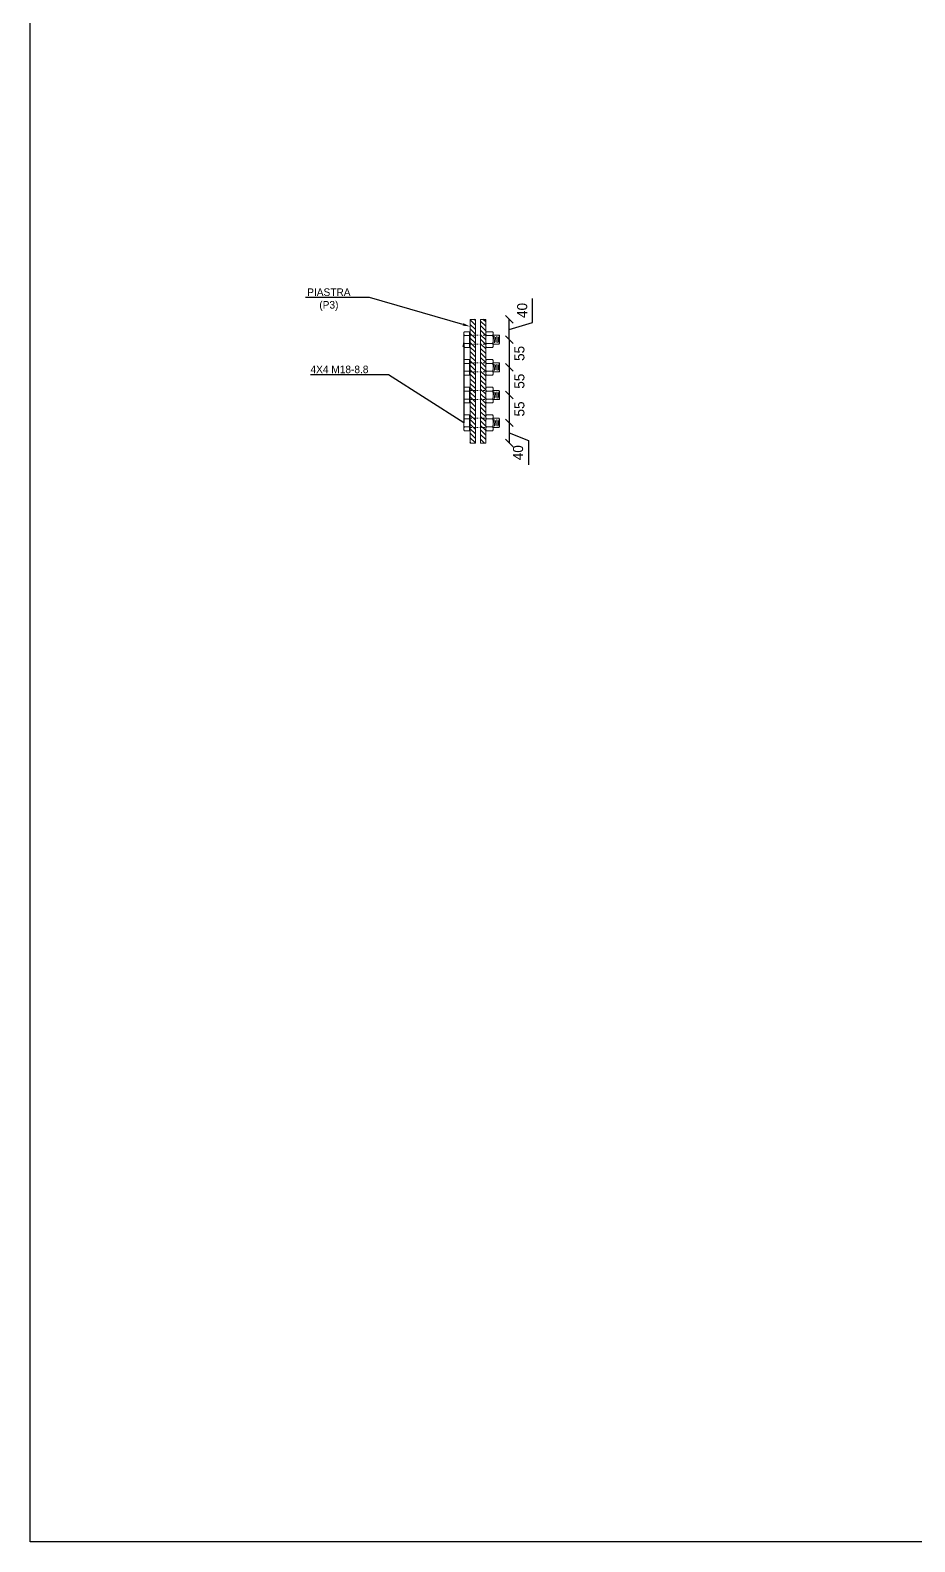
# Model space of a CAD drawing. Header units: millimetres. Extents: x -6949 to 549764, y -83146 to 127128.
# Drawn here: x 46809 to 48562, y -48508 to -45515 of the extents above; entities that cross this region are included whole.
import ezdxf
from ezdxf import colors
from ezdxf.entities.mleader import LeaderData, LeaderLine
from ezdxf.math import Vec2, Vec3

# ---------------------------------------------------------------- set-up
doc = ezdxf.new("R2010")
doc.units = ezdxf.units.MM
doc.linetypes.add('Tratto', pattern=[6.35, 3.175, -3.175])
for name, color, linetype, lineweight in [('bulloni', 5, 'Continuous', 9), ('piastra', 6, 'Continuous', 18), ('tratteggio', 253, 'Tratto', 15)]:
    doc.layers.add(name, color=color, linetype=linetype, lineweight=lineweight)
doc.layers.add('quote', color=7, linetype='Continuous', lineweight=5, true_color=0x383838)
doc.styles.get("Standard").update_dxf_attribs({"font": ''})
doc.styles.get('Standard').set_extended_font_data('Bahnschrift Light')
doc.dimstyles.new('Q 1_15', dxfattribs={"dimtxt": 20, "dimasz": 15, "dimexe": 0.18, "dimexo": 0.0625, "dimgap": 10, "dimtad": 2, "dimdec": 0, "dimzin": 0, "dimdsep": 46, "dimtxsty": 'Standard', "dimblk": 'OBLIQUE', "dimcen": 0, "dimse1": 1, "dimse2": 1, "dimadec": 0, "dimazin": 0, "dimtfac": 1, "dimtdec": 0, "dimtofl": 0, "dimtmove": 1, "dimatfit": 3, "dimfxl": 1, "dimtolj": 1, "dimtzin": 0, "dimarcsym": 1})

# ---------------------------------------------------------------- blocks, each defined once
blk = doc.blocks.new('*U137')
at = {"layer": 'bulloni'}
for p, q in [((-35.6, 13.7), (-34.4, 15.6)), ((-35.6, 13.7), (-35.6, -13.7)), ((-34.4, 15.6), (-24.1, 15.6)), ((-34.4, 7.8), (-24.1, 7.8)), ((-24.1, 15.6), (-24.1, -15.6)), ((-24.1, 12.5), (-23.6, 12.5)), ((-23.6, 12.5), (-23.6, -12.5)), ((8, 13.7), (9.2, 15.6)), ((8, 13.7), (8, -13.7)), ((9.2, 15.6), (21.7, 15.6)), ((9.2, 7.8), (21.7, 7.8)), ((23, 13.7), (21.7, 15.6)), ((23, 13.7), (23, -13.7)), ((34.6, 9), (23, 9)), ((25.7, -6.5), (25, 6.5)), ((28.1, -5), (27.6, 5)), ((30.7, -6.5), (30, 6.5)), ((33.1, -5), (32.6, 5)), ((34.6, 9), (35.6, 8)), ((34.6, 9), (34.6, -9)), ((35.6, 8), (35.6, -8)), ((-35.6, -13.7), (-34.4, -15.6)), ((-24.1, -7.8), (-34.4, -7.8)), ((-34.4, -15.6), (-24.1, -15.6)), ((-24.1, -12.5), (-23.6, -12.5)), ((8, -13.7), (9.2, -15.6)), ((21.7, -7.8), (9.2, -7.8)), ((9.2, -15.6), (21.7, -15.6)), ((23, -13.7), (21.7, -15.6)), ((34.6, -9), (23, -9)), ((35.6, -8), (34.6, -9))]:
    blk.add_line(p, q, dxfattribs=at)
for centre, radius, start, end in [((-28.9, 11.7), 6.67, 144.2621, 215.7379), ((-10.8, 0), 24.8, 161.6858, 198.3142), ((-22.6, 10), 1, 180, 270), ((14.7, 11.7), 6.67, 144.2621, 215.7379), ((32.8, 0), 24.8, 161.6858, 198.3142), ((16.3, 11.7), 6.67, 324.2621, 35.7379), ((-1.8, 0), 24.8, 341.6858, 18.3142), ((-28.9, -11.7), 6.67, 144.2621, 215.7379), ((-22.6, -10), 1, 90, 180), ((14.7, -11.7), 6.67, 144.2621, 215.7379), ((16.3, -11.7), 6.67, 324.2621, 35.7379)]:
    blk.add_arc(centre, radius, start, end, dxfattribs=at)
at = {"layer": 'tratteggio'}
for points in [[(-22.6, 9), (8, 9)], [(-22.6, -9), (8, -9)]]:
    blk.add_lwpolyline(points, dxfattribs=at)
blk = doc.blocks.new('*U146')
at = {"layer": 'bulloni', "color": 0, "linetype": 'ByBlock', "lineweight": -2, "transparency": 16777216}
for p in [(0, 0), (0, -55), (0, -110), (0, -165)]:
    blk.add_blockref('*U137', p, dxfattribs=at)
blk = doc.blocks.new('_Oblique')
at = {"color": 0, "linetype": 'ByBlock', "lineweight": -2}
blk.add_line((-0.5, -0.5), (0.5, 0.5), dxfattribs=at)
blk = doc.blocks.new('*D906')
at = {"layer": 'Defpoints', "color": 0, "transparency": 16777216}
for p in [(47739, -46127.6), (47739, -46182.6), (47758.2, -46182.6)]:
    blk.add_point(p, dxfattribs=at)
at = {"layer": 'quote', "color": 0, "lineweight": -2, "transparency": 16777216}
blk.add_line((47758.2, -46127.6), (47758.2, -46182.6), dxfattribs=at)
at = {"layer": 'quote', "color": 0, "lineweight": -2, "transparency": 16777216, "xscale": 15, "yscale": 15, "zscale": 15}
for p, rotation in [((47758.2, -46127.6), 90), ((47758.2, -46182.6), 270)]:
    blk.add_blockref('_Oblique', p, dxfattribs=dict(at, rotation=rotation))
at = {"layer": 'quote', "color": 0, "transparency": 16777216, "insert": (47778.3, -46155.1), "char_height": 20, "attachment_point": 5, "rotation": 90}
blk.add_mtext('\\A1;55', dxfattribs=at)
blk = doc.blocks.new('*D907')
at = {"layer": 'Defpoints', "color": 0, "transparency": 16777216}
for p in [(47711.4, -46087.6), (47758.2, -46087.6), (47739, -46127.6)]:
    blk.add_point(p, dxfattribs=at)
at = {"layer": 'quote', "color": 0, "lineweight": -2, "transparency": 16777216}
for p, q in [((47804, -46093.9), (47804, -46046.2)), ((47758.2, -46127.6), (47758.2, -46087.6)), ((47758.2, -46107.6), (47804, -46093.9))]:
    blk.add_line(p, q, dxfattribs=at)
at = {"layer": 'quote', "color": 0, "lineweight": -2, "transparency": 16777216, "xscale": 15, "yscale": 15, "zscale": 15}
for p, rotation in [((47758.2, -46087.6), 90), ((47758.2, -46127.6), 270)]:
    blk.add_blockref('_Oblique', p, dxfattribs=dict(at, rotation=rotation))
at = {"layer": 'quote', "color": 0, "transparency": 16777216, "insert": (47783.8, -46070), "char_height": 20, "attachment_point": 5, "rotation": 90}
blk.add_mtext('\\A1;40', dxfattribs=at)
blk = doc.blocks.new('*D908')
at = {"layer": 'Defpoints', "color": 0, "transparency": 16777216}
for p in [(47739, -46182.6), (47739, -46237.6), (47758.2, -46237.6)]:
    blk.add_point(p, dxfattribs=at)
at = {"layer": 'quote', "color": 0, "lineweight": -2, "transparency": 16777216}
blk.add_line((47758.2, -46182.6), (47758.2, -46237.6), dxfattribs=at)
at = {"layer": 'quote', "color": 0, "lineweight": -2, "transparency": 16777216, "xscale": 15, "yscale": 15, "zscale": 15}
for p, rotation in [((47758.2, -46182.6), 90), ((47758.2, -46237.6), 270)]:
    blk.add_blockref('_Oblique', p, dxfattribs=dict(at, rotation=rotation))
at = {"layer": 'quote', "color": 0, "transparency": 16777216, "insert": (47778.3, -46210.1), "char_height": 20, "attachment_point": 5, "rotation": 90}
blk.add_mtext('\\A1;55', dxfattribs=at)
blk = doc.blocks.new('*D909')
at = {"layer": 'Defpoints', "color": 0, "transparency": 16777216}
for p in [(47739, -46237.6), (47739, -46292.6), (47758.2, -46292.6)]:
    blk.add_point(p, dxfattribs=at)
at = {"layer": 'quote', "color": 0, "lineweight": -2, "transparency": 16777216}
blk.add_line((47758.2, -46237.6), (47758.2, -46292.6), dxfattribs=at)
at = {"layer": 'quote', "color": 0, "lineweight": -2, "transparency": 16777216, "xscale": 15, "yscale": 15, "zscale": 15}
for p, rotation in [((47758.2, -46237.6), 90), ((47758.2, -46292.6), 270)]:
    blk.add_blockref('_Oblique', p, dxfattribs=dict(at, rotation=rotation))
at = {"layer": 'quote', "color": 0, "transparency": 16777216, "insert": (47778.3, -46265.1), "char_height": 20, "attachment_point": 5, "rotation": 90}
blk.add_mtext('\\A1;55', dxfattribs=at)
blk = doc.blocks.new('*D910')
at = {"layer": 'Defpoints', "color": 0, "transparency": 16777216}
for p in [(47739, -46292.6), (47711.4, -46332.6), (47758.2, -46332.6)]:
    blk.add_point(p, dxfattribs=at)
at = {"layer": 'quote', "color": 0, "lineweight": -2, "transparency": 16777216}
for p, q in [((47758.2, -46292.6), (47758.2, -46332.6)), ((47758.2, -46312.6), (47795.9, -46327.8)), ((47795.9, -46327.8), (47795.9, -46375.5))]:
    blk.add_line(p, q, dxfattribs=at)
at = {"layer": 'quote', "color": 0, "lineweight": -2, "transparency": 16777216, "xscale": 15, "yscale": 15, "zscale": 15}
for p, rotation in [((47758.2, -46292.6), 90), ((47758.2, -46332.6), 270)]:
    blk.add_blockref('_Oblique', p, dxfattribs=dict(at, rotation=rotation))
at = {"layer": 'quote', "color": 0, "transparency": 16777216, "insert": (47775.6, -46351.7), "char_height": 20, "attachment_point": 5, "rotation": 90}
blk.add_mtext('\\A1;40', dxfattribs=at)

msp = doc.modelspace()

# ---------------------------------------------------------------- hatches: boundary and pattern name
h = msp.add_hatch()
h.set_pattern_fill('ANSI31', color=256, scale=2, angle=90)
h.set_pattern_definition([(135, (32696.08, 874.725), (-4.4901281, -4.4901281), [])])
h.paths.add_polyline_path([(47691, -46087.6), (47680.8, -46087.6), (47680.8, -46118.6), (47691, -46118.6)])
h.paths.add_polyline_path([(47711.4, -46093), (47701.2, -46087.8), (47701.2, -46118.6), (47711.4, -46118.6)])
h.paths.add_polyline_path([(47711.4, -46087.6), (47701.2, -46087.6), (47701.2, -46087.8), (47711.4, -46093)])
h.paths.add_polyline_path([(47711.4, -46118.6), (47701.2, -46118.6), (47701.2, -46136.6), (47711.4, -46136.6)])
h.paths.add_polyline_path([(47691, -46118.6), (47680.8, -46118.6), (47680.8, -46119.6), (47680.8, -46136.6), (47691, -46136.6)])
h.paths.add_polyline_path([(47691, -46136.6), (47680.8, -46136.6), (47680.8, -46173.6), (47691, -46173.6)])
h.paths.add_polyline_path([(47711.4, -46136.6), (47701.2, -46136.6), (47701.2, -46173.6), (47711.4, -46173.6), (47711.4, -46168.9)])
h.paths.add_polyline_path([(47711.4, -46173.6), (47701.2, -46173.6), (47701.2, -46332.6), (47711.4, -46332.6)])
h.paths.add_polyline_path([(47691, -46173.6), (47680.8, -46173.6), (47680.8, -46332.6), (47691, -46332.6)])

# ---------------------------------------------------------------- linework, layer by layer
msp.add_lwpolyline([(46809, -43550.3), (54584.7, -43550.3), (54584.7, -48508.5), (46809, -48508.5)], close=True)
at = {"layer": 'piastra'}
for points in [[(47691, -46087.6), (47680.8, -46087.6), (47680.8, -46332.6), (47691, -46332.6)], [(47711.4, -46087.6), (47701.2, -46087.6), (47701.2, -46332.6), (47711.4, -46332.6)]]:
    msp.add_lwpolyline(points, close=True, dxfattribs=at)

# ---------------------------------------------------------------- block references
at = {"layer": 'bulloni'}
msp.add_blockref('*U146', (47703.4, -46127.6), dxfattribs=at)

# ---------------------------------------------------------------- dimensions: what is measured, and where the dimension line sits
at = {"layer": 'quote'}
for base, p1, p2, picture, middle in [((47758.2, -46087.6), (47739, -46127.6), (47711.4, -46087.6), '*D907', (47783.8, -46083.9)), ((47758.2, -46182.6), (47739, -46127.6), (47739, -46182.6), '*D906', (47778.3, -46155.1)), ((47758.2, -46237.6), (47739, -46182.6), (47739, -46237.6), '*D908', (47778.3, -46210.1)), ((47758.2, -46292.6), (47739, -46237.6), (47739, -46292.6), '*D909', (47778.3, -46265.1))]:
    dim = msp.add_linear_dim(base=base, p1=p1, p2=p2, angle=90, dimstyle='Q 1_15', dxfattribs=at)
    dim.commit()
    dim.dimension.update_dxf_attribs({"geometry": picture, "text_midpoint": middle})
dim = msp.add_linear_dim(base=(47758.2, -46332.6), p1=(47739, -46292.6), p2=(47711.4, -46332.6), angle=90, dimstyle='Q 1_15', dxfattribs=at)
dim.commit()
dim.dimension.update_dxf_attribs({"geometry": '*D910', "text_midpoint": (47795.9, -46337.8), "dimtype": 160})

# ---------------------------------------------------------------- leaders
ml = msp.add_multileader_mtext('Standard', dxfattribs=at)
ml.set_content('PIASTRA \\P(P3)', color=256)
ml.set_leader_properties()
ml.build(insert=Vec2(0, 0))
ml.multileader.update_dxf_attribs({"text_left_attachment_type": 5, "text_right_attachment_type": 6, "dogleg_length": 30, "arrow_head_size": 15})
ctx = ml.context
ctx.base_point, ctx.char_height, ctx.arrow_head_size, ctx.landing_gap_size, ctx.plane_origin = Vec3(47350.2, -46071.2), 15, 15, 10, Vec3(47557.4, -45968.2)
ctx.left_attachment, ctx.right_attachment, ctx.text_align_type = 5, 6, 1
notes = []
notes.append((ctx, [(1, (1, 1, 0), (47481.2, -46044.5), (-1, 0), 30, [(0, [(47680.8, -46101.8)], 0, [])])]))
ctx.mtext.insert, ctx.mtext.alignment, ctx.mtext.flow_direction = Vec3(47400.7, -46026.3), 2, 5
ml = msp.add_multileader_mtext('Standard', dxfattribs=at)
ml.set_content('4X4 M18-8.8', color=256)
ml.set_leader_properties()
ml.build(insert=Vec2(0, 0))
ml.multileader.update_dxf_attribs({"text_left_attachment_type": 5, "text_right_attachment_type": 6, "dogleg_length": 30, "arrow_head_size": 15})
ctx = ml.context
ctx.base_point, ctx.char_height, ctx.arrow_head_size, ctx.landing_gap_size, ctx.plane_origin = Vec3(47358.2, -46197.4), 15, 15, 10, Vec3(47451.3, -46376.1)
ctx.left_attachment, ctx.right_attachment, ctx.text_align_type = 5, 6, 2
notes.append((ctx, [(1, (1, 1, 0), (47519.1, -46197.2), (-1, 0), 30, [(5, [(47667.8, -46127.6), (47667.8, -46182.6), (47667.8, -46182.6), (47667.8, -46182.6), (47667.8, -46237.6), (47667.8, -46292.6)], 0, [])])]))
ctx.mtext.insert, ctx.mtext.alignment, ctx.mtext.flow_direction = Vec3(47479.1, -46179.2), 3, 5
for ctx, leaders in notes:
    for number, flags, end, landing, length, lines in leaders:
        leader = LeaderData()
        leader.index, (leader.has_last_leader_line, leader.has_dogleg_vector, leader.attachment_direction) = number, flags
        leader.last_leader_point, leader.dogleg_vector, leader.dogleg_length = Vec3(end), Vec3(landing), length
        for number, points, colour, breaks in lines:
            line = LeaderLine()
            line.index, line.vertices, line.color, line.breaks = number, Vec3.list(points), colors.encode_raw_color(colour), breaks
            leader.lines.append(line)
        ctx.leaders.append(leader)

doc.saveas('drawing.dxf')
